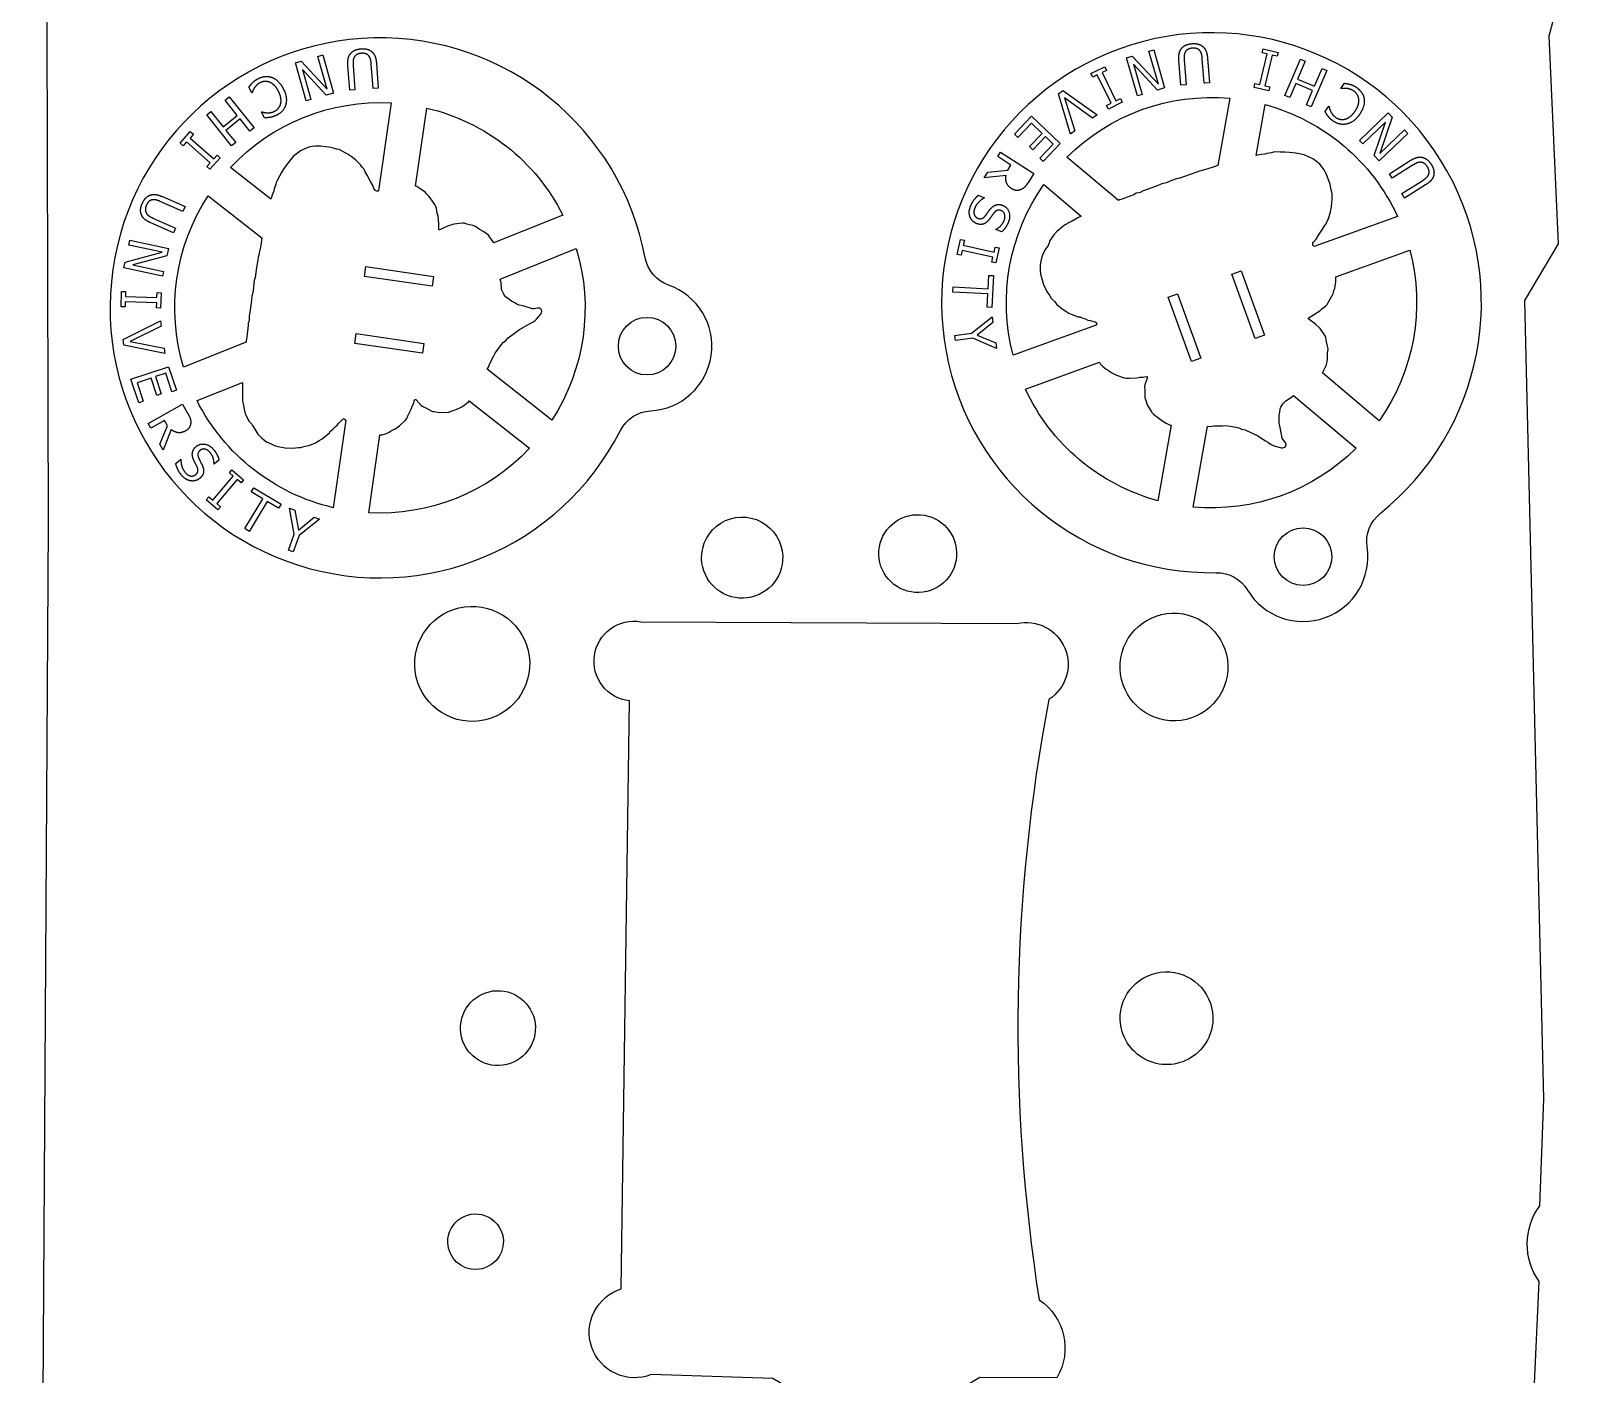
# Model space of a CAD drawing. Header units: millimetres. Extents: x 0 to 86, y 0 to 264.
# Drawn here: x 0 to 85.7, y 99.4 to 174 of the extents above; entities that cross this region are included whole.
import ezdxf

# ---------------------------------------------------------------- set-up
doc = ezdxf.new("R2010")
doc.units = ezdxf.units.MM
doc.layers.add('SCRAP_OUTLINE', color=8, linetype='Continuous')

msp = doc.modelspace()

# ---------------------------------------------------------------- linework, layer by layer
for points in [[(34.444, 152.867, 0.821365), (35.446, 159.858, -0.267689), (34.144, 161.374, 6.023346), (32.769, 151.778, -0.267689)], [(67.627, 142.911, 0.821365), (74.271, 145.309, -0.267689), (74.997, 147.17, 6.023346), (65.879, 143.88, -0.267689)], [(19.327, 165.094), (19.297, 165.08), (19.222, 165.069), (19.177, 165.082), (19.126, 165.122), (19.09, 165.176), (19.015, 165.381), (18.878, 165.605), (18.697, 165.961), (18.578, 166.142), (18.531, 166.268), (18.505, 166.313), (18.393, 166.425), (18.342, 166.514), (18.158, 166.702), (18.06, 166.795), (17.852, 166.967), (17.628, 167.117), (17.511, 167.184), (17.21, 167.348), (17.13, 167.38), (16.982, 167.406), (16.813, 167.47), (16.683, 167.498), (16.116, 167.574), (15.829, 167.576), (15.637, 167.556), (15.444, 167.516), (15.226, 167.421), (14.997, 167.308), (14.572, 167), (14.275, 166.631), (14.065, 166.329), (13.941, 166.117), (13.825, 165.899), (13.667, 165.634), (13.64, 165.554), (13.615, 165.437), (13.533, 165.202), (13.515, 165.081), (13.437, 164.908), (13.348, 164.62), (11.093, 166.392, -0.221398), (20.026, 169.973)], [(25.738, 162.206), (25.474, 162.576), (25.435, 162.622), (25.315, 162.727), (25.184, 162.813), (24.909, 162.967), (24.717, 163.102), (24.562, 163.157), (24.23, 163.24), (24.095, 163.286), (23.992, 163.303), (23.512, 163.244), (23.167, 163.131), (22.922, 163.025), (22.761, 162.939), (22.718, 162.928), (22.699, 162.931), (22.677, 162.952), (22.67, 162.994), (22.668, 163.277), (22.637, 163.692), (22.591, 163.842), (22.548, 164.115), (22.506, 164.224), (22.446, 164.327), (22.197, 164.705), (22.124, 164.802), (22.009, 164.901), (21.911, 165.02), (21.626, 165.23), (21.456, 165.329), (21.385, 165.358), (22.006, 169.689, -0.221398), (29.573, 163.743)], [(57.585, 166.965, -0.221398), (66.637, 170.232), (65.97, 166.507), (65.712, 166.408), (65.48, 166.33), (65.164, 166.248), (65.041, 166.204), (64.929, 166.18), (64.799, 166.12), (64.371, 165.989), (63.855, 165.803), (63.677, 165.756), (63.352, 165.639), (63.128, 165.542), (62.851, 165.471), (62.513, 165.329), (61.997, 165.143), (61.818, 165.098), (61.653, 164.998), (61.587, 164.975), (61.428, 164.953), (61.295, 164.871), (60.894, 164.726), (60.707, 164.644), (60.512, 164.586), (60.445, 164.552)], [(71.325, 162), (71.299, 162.02), (71.254, 162.081), (71.244, 162.127), (71.256, 162.19), (71.287, 162.247), (71.433, 162.41), (71.566, 162.636), (71.796, 162.963), (71.9, 163.153), (71.989, 163.253), (72.016, 163.298), (72.063, 163.45), (72.117, 163.536), (72.197, 163.786), (72.233, 163.917), (72.287, 164.181), (72.315, 164.45), (72.319, 164.585), (72.322, 164.927), (72.313, 165.013), (72.266, 165.156), (72.243, 165.335), (72.207, 165.462), (72.008, 165.999), (71.875, 166.253), (71.767, 166.414), (71.641, 166.565), (71.455, 166.713), (71.248, 166.863), (70.777, 167.093), (70.311, 167.182), (69.946, 167.225), (69.701, 167.235), (69.454, 167.236), (69.146, 167.251), (69.062, 167.237), (68.947, 167.204), (68.701, 167.166), (68.586, 167.125), (68.396, 167.112), (68.1, 167.056), (68.606, 169.879, -0.221398), (75.962, 163.673)], [(58.379, 163.678), (58.184, 163.584), (57.831, 163.392), (57.702, 163.33), (57.598, 163.26), (57.449, 163.192), (57.337, 163.085), (57.029, 162.831), (56.865, 162.656), (56.636, 162.338), (56.571, 162.14), (56.535, 162.063), (56.395, 161.86), (56.24, 161.575), (56.2, 161.455), (56.153, 161.274), (56.091, 160.96), (56.105, 160.664), (56.124, 160.461), (56.165, 160.274), (56.287, 159.886), (56.472, 159.499), (56.633, 159.254), (56.703, 159.128), (56.885, 158.935), (57.019, 158.773), (57.13, 158.677), (57.321, 158.533), (57.521, 158.398), (57.683, 158.302), (58.189, 158.087), (58.228, 158.093), (58.297, 158.086), (58.465, 158.016), (58.619, 157.974), (58.755, 157.913), (58.884, 157.888), (59.014, 157.842), (59.148, 157.812), (59.21, 157.783), (59.239, 157.748), (59.243, 157.733), (59.219, 157.631), (54.598, 155.963, -0.221398), (56.295, 165.436)], [(8.492, 155.293, -0.221398), (9.857, 164.819), (12.833, 162.481), (12.799, 162.207), (12.759, 161.966), (12.683, 161.648), (12.665, 161.519), (12.633, 161.409), (12.625, 161.266), (12.539, 160.826), (12.461, 160.283), (12.42, 160.104), (12.371, 159.762), (12.35, 159.519), (12.283, 159.241), (12.25, 158.876), (12.172, 158.333), (12.128, 158.154), (12.138, 157.961), (12.128, 157.892), (12.073, 157.741), (12.082, 157.586), (12.022, 157.163), (12.007, 156.96), (11.967, 156.76), (11.965, 156.685)], [(30.318, 161.887, -0.221398), (28.952, 152.36), (25.367, 155.177), (25.439, 155.302), (25.511, 155.497), (25.731, 155.917), (25.799, 156.071), (25.949, 156.286), (26.155, 156.548), (26.257, 156.661), (26.392, 156.769), (26.524, 156.929), (27.153, 157.389), (27.593, 157.634), (27.712, 157.711), (27.913, 157.818), (28.024, 157.896), (28.102, 157.965), (28.352, 158.247), (28.384, 158.313), (28.395, 158.406), (28.38, 158.473), (28.359, 158.512), (28.328, 158.543), (28.287, 158.565), (28.238, 158.574), (28.162, 158.573), (27.966, 158.537), (27.888, 158.533), (27.416, 158.676), (27.065, 158.766), (26.909, 158.865), (26.706, 158.96), (26.551, 159.088), (26.401, 159.19), (26.34, 159.261), (26.281, 159.357), (26.23, 159.459), (26.181, 159.582), (26.157, 159.674), (26.133, 159.987), (26.092, 160.193)], [(71.785, 154.983), (71.989, 155.39), (72.011, 155.446), (72.047, 155.601), (72.062, 155.757), (72.068, 156.072), (72.098, 156.306), (72.073, 156.469), (71.991, 156.801), (71.967, 156.941), (71.934, 157.039), (71.657, 157.437), (71.395, 157.687), (71.187, 157.854), (71.035, 157.956), (71.005, 157.988), (70.999, 158.007), (71.007, 158.036), (71.041, 158.062), (71.29, 158.197), (71.642, 158.419), (71.753, 158.53), (71.974, 158.696), (72.05, 158.784), (72.113, 158.885), (72.33, 159.283), (72.381, 159.393), (72.415, 159.541), (72.474, 159.683), (72.526, 160.033), (72.533, 160.23), (72.525, 160.307), (76.641, 161.792, -0.221398), (74.944, 152.319)], [(59.394, 155.568), (59.459, 155.455), (59.586, 155.332), (59.772, 155.186), (59.839, 155.141), (59.951, 155.082), (60.051, 154.998), (60.146, 154.94), (60.346, 154.853), (60.775, 154.697), (60.89, 154.677), (61.056, 154.694), (61.465, 154.7), (61.64, 154.732), (61.829, 154.74), (62.003, 154.778), (62.024, 154.773), (62.041, 154.759), (62.053, 154.729), (62.05, 154.694), (61.911, 154.308), (61.897, 154.197), (61.906, 154.025), (61.907, 153.637), (61.915, 153.595), (61.956, 153.505), (62.005, 153.326), (62.047, 153.212), (62.277, 152.819), (62.306, 152.784), (62.402, 152.687), (62.63, 152.492), (62.906, 152.288), (63.102, 152.176), (63.319, 152.082), (63.384, 152.067), (62.633, 147.876, -0.221398), (55.277, 154.082)], [(11.767, 154.451), (11.758, 154.234), (11.762, 153.832), (11.756, 153.689), (11.769, 153.564), (11.76, 153.402), (11.801, 153.252), (11.881, 152.861), (11.958, 152.634), (12.131, 152.283), (12.276, 152.132), (12.327, 152.064), (12.441, 151.846), (12.619, 151.575), (12.707, 151.483), (12.845, 151.357), (13.092, 151.155), (13.36, 151.028), (13.549, 150.95), (13.733, 150.898), (14.133, 150.824), (14.562, 150.805), (14.853, 150.833), (14.997, 150.835), (15.254, 150.905), (15.459, 150.947), (15.596, 151), (15.813, 151.101), (16.026, 151.214), (16.187, 151.313), (16.614, 151.658), (16.627, 151.696), (16.666, 151.753), (16.807, 151.869), (16.916, 151.984), (17.034, 152.076), (17.117, 152.179), (17.218, 152.272), (17.308, 152.376), (17.362, 152.417), (17.406, 152.425), (17.422, 152.422), (17.501, 152.354), (16.804, 147.491, -0.221398), (9.236, 153.436)], [(19.405, 151.539), (19.535, 151.544), (19.703, 151.598), (19.919, 151.694), (19.99, 151.732), (20.094, 151.803), (20.215, 151.852), (20.312, 151.908), (20.482, 152.044), (20.822, 152.35), (20.893, 152.442), (20.956, 152.597), (21.143, 152.96), (21.197, 153.13), (21.278, 153.301), (21.327, 153.472), (21.34, 153.488), (21.361, 153.497), (21.393, 153.493), (21.423, 153.474), (21.698, 153.171), (21.79, 153.106), (21.945, 153.033), (22.289, 152.852), (22.33, 152.84), (22.428, 152.833), (22.609, 152.793), (22.73, 152.775), (23.184, 152.794), (23.229, 152.804), (23.36, 152.843), (23.64, 152.953), (23.949, 153.1), (24.14, 153.221), (24.325, 153.369), (24.368, 153.419), (27.717, 150.788, -0.221398), (18.784, 147.207)], [(73.654, 150.79, -0.221398), (64.601, 147.523), (65.405, 152.011), (65.549, 152.005), (65.755, 152.034), (66.23, 152.037), (66.397, 152.049), (66.657, 152.018), (66.985, 151.959), (67.133, 151.922), (67.292, 151.853), (67.496, 151.812), (68.196, 151.473), (68.619, 151.199), (68.743, 151.13), (68.933, 151.003), (69.053, 150.942), (69.151, 150.905), (69.517, 150.817), (69.59, 150.819), (69.677, 150.853), (69.73, 150.898), (69.754, 150.935), (69.767, 150.977), (69.767, 151.023), (69.753, 151.071), (69.716, 151.138), (69.592, 151.293), (69.552, 151.36), (69.456, 151.845), (69.372, 152.197), (69.385, 152.381), (69.374, 152.605), (69.415, 152.802), (69.434, 152.981), (69.468, 153.069), (69.525, 153.166), (69.591, 153.259), (69.677, 153.36), (69.746, 153.424), (70.012, 153.593), (70.175, 153.726)]]:
    msp.add_lwpolyline(points, format="xyb", close=True)
for points in [[(15.309, 170.09), (14.706, 172.206), (15.022, 172.295), (16.478, 170.738), (15.958, 172.562), (16.22, 172.637), (16.823, 170.521), (16.423, 170.407), (15.094, 171.84), (15.571, 170.165)], [(61.501, 170.369), (60.894, 172.484), (61.209, 172.574), (62.668, 171.02), (62.145, 172.843), (62.407, 172.918), (63.014, 170.804), (62.615, 170.689), (61.282, 172.119), (61.763, 170.444)], [(68.435, 172.759), (68.487, 172.977), (69.316, 172.783), (69.265, 172.564), (68.993, 172.628), (68.593, 170.923), (68.866, 170.86), (68.814, 170.641), (67.985, 170.835), (68.036, 171.054), (68.308, 170.99), (68.708, 172.695)], [(69.696, 170.385), (70.565, 172.406), (70.834, 172.291), (70.409, 171.301), (71.339, 170.901), (71.764, 171.891), (72.033, 171.775), (71.164, 169.754), (70.895, 169.869), (71.236, 170.662), (70.306, 171.062), (69.965, 170.269)], [(59.021, 171.41), (58.922, 171.612), (59.688, 171.986), (59.786, 171.784), (59.535, 171.662), (60.304, 170.089), (60.555, 170.212), (60.654, 170.01), (59.888, 169.636), (59.789, 169.837), (60.041, 169.96), (59.272, 171.533)], [(58.019, 168.417), (57.778, 168.244), (57.109, 170.472), (57.365, 170.656), (59.264, 169.312), (59.01, 169.129), (57.448, 170.257)], [(11.158, 167.592), (9.782, 169.308), (10.01, 169.491), (10.684, 168.651), (11.473, 169.285), (10.8, 170.125), (11.028, 170.308), (12.404, 168.592), (12.176, 168.409), (11.636, 169.082), (10.846, 168.448), (11.386, 167.775)], [(54.673, 168.237), (55.621, 169.235), (57.217, 167.72), (56.269, 166.722), (56.08, 166.901), (56.826, 167.687), (56.389, 168.102), (55.693, 167.369), (55.505, 167.548), (56.201, 168.281), (55.609, 168.843), (54.862, 168.057)], [(73.85, 167.893), (75.436, 169.418), (75.663, 169.182), (74.971, 167.165), (76.338, 168.481), (76.527, 168.284), (74.942, 166.758), (74.654, 167.058), (75.295, 168.904), (74.04, 167.696)], [(8.47, 167.593), (8.301, 167.741), (8.863, 168.382), (9.032, 168.234), (8.847, 168.024), (10.165, 166.871), (10.349, 167.081), (10.518, 166.933), (9.957, 166.292), (9.788, 166.44), (9.972, 166.651), (8.655, 167.804)], [(7.325, 160.348), (5.172, 160.805), (5.241, 161.126), (7.298, 161.684), (5.443, 162.078), (5.499, 162.345), (7.651, 161.888), (7.565, 161.482), (5.677, 160.977), (7.381, 160.615)], [(51.702, 161.511), (51.483, 161.559), (51.667, 162.391), (51.886, 162.343), (51.826, 162.069), (53.535, 161.692), (53.596, 161.966), (53.815, 161.917), (53.632, 161.085), (53.412, 161.134), (53.472, 161.407), (51.763, 161.784)], [(22.299, 159.797), (18.536, 160.337), (18.614, 160.88), (22.377, 160.341)], [(51.248, 159.462), (51.263, 159.754), (53.201, 159.656), (53.238, 160.393), (53.498, 160.38), (53.408, 158.614), (53.148, 158.627), (53.186, 159.364)], [(68.044, 156.889), (66.754, 160.465), (67.27, 160.651), (68.561, 157.075)], [(5.241, 158.647), (5.016, 158.655), (5.046, 159.507), (5.27, 159.499), (5.261, 159.219), (7.01, 159.16), (7.02, 159.439), (7.244, 159.432), (7.215, 158.58), (6.991, 158.588), (7, 158.867), (5.251, 158.927)], [(64.507, 155.612), (63.217, 159.188), (63.733, 159.374), (65.023, 155.799)], [(7.414, 156.358), (7.453, 156.063), (5.172, 156.519), (5.129, 156.832), (7.208, 157.877), (7.25, 157.566), (5.521, 156.717)], [(53.631, 156.642), (53.674, 156.335), (52.356, 156.902), (51.392, 156.768), (51.352, 157.058), (52.286, 157.188), (53.429, 158.097), (53.473, 157.776), (52.593, 157.079)], [(21.765, 156.075), (18.002, 156.614), (18.08, 157.157), (21.843, 156.618)], [(6.002, 153.319), (5.566, 154.624), (7.653, 155.322), (8.089, 154.016), (7.842, 153.934), (7.498, 154.962), (6.927, 154.771), (7.247, 153.812), (7, 153.73), (6.68, 154.688), (5.906, 154.43), (6.249, 153.401)], [(10.546, 147.538), (10.401, 147.367), (9.752, 147.92), (9.898, 148.091), (10.111, 147.909), (11.246, 149.242), (11.033, 149.423), (11.179, 149.594), (11.827, 149.042), (11.682, 148.871), (11.469, 149.052), (10.333, 147.72)], [(12.142, 146.176), (11.891, 146.326), (12.887, 147.99), (12.254, 148.369), (12.387, 148.593), (13.905, 147.684), (13.771, 147.461), (13.138, 147.84)], [(15.75, 146.955), (16.042, 146.849), (14.922, 145.952), (14.588, 145.038), (14.313, 145.138), (14.637, 146.024), (14.371, 147.46), (14.675, 147.348), (14.877, 146.244)]]:
    msp.add_lwpolyline(points, close=True)
for points in [[(64.102, 172.364), (64.205, 170.988), (63.913, 170.966), (63.811, 172.335)], [(65.398, 172.454), (65.501, 171.085), (65.209, 171.063), (65.107, 172.432)], [(17.914, 172.079), (18.014, 170.703), (17.723, 170.682), (17.623, 172.051)], [(19.211, 172.167), (19.311, 170.798), (19.019, 170.776), (18.919, 172.145)], [(12.293, 170.543), (12.274, 170.533), (12.114, 170.843)], [(72.835, 170.768), (72.817, 170.78), (73.016, 171.067)], [(71.932, 169.502), (72.133, 169.792), (72.152, 169.779)], [(12.987, 169.151), (12.826, 169.465), (12.846, 169.476)], [(54.205, 165.947), (52.977, 165.805), (53.182, 166.124), (54.294, 166.238), (54.475, 166.52), (53.738, 166.992), (53.895, 167.238), (55.748, 166.052), (55.442, 165.574)], [(76.83, 166.527), (75.662, 165.792), (75.506, 166.039), (76.668, 166.77)], [(77.516, 165.423), (76.354, 164.692), (76.198, 164.939), (77.36, 165.67)], [(7.314, 164.768), (8.571, 164.216), (8.453, 163.949), (7.196, 164.501)], [(52.658, 164.845), (52.999, 164.708), (52.991, 164.689)], [(6.785, 163.581), (8.048, 163.026), (7.93, 162.759), (6.674, 163.311)], [(53.959, 162.806), (53.635, 162.936), (53.642, 162.955)], [(7.804, 151.831), (7.353, 150.679), (7.167, 151.01), (7.589, 152.045), (7.425, 152.338), (6.662, 151.909), (6.518, 152.163), (8.436, 153.242), (8.714, 152.748)], [(8.051, 149.947), (8.332, 150.184), (8.345, 150.168)], [(10.462, 150.139), (10.195, 149.913), (10.181, 149.929)]]:
    msp.add_lwpolyline(points)
for centre in [(34.253, 156.462), (70.711, 144.768)]:
    msp.add_circle(centre, 1.6)
for points in [[(63.97, 173.019), (64.067, 173.13), (64.337, 173.25), (64.54, 173.265)], [(64.54, 173.265), (64.734, 173.28), (65.029, 173.2), (65.138, 173.107)], [(65.138, 173.107), (65.262, 173.001), (65.381, 172.689), (65.398, 172.454)], [(17.623, 172.051), (17.606, 172.28), (17.674, 172.614), (17.784, 172.735)], [(17.784, 172.735), (17.881, 172.845), (18.151, 172.965), (18.354, 172.98)], [(17.976, 172.522), (17.927, 172.434), (17.903, 172.227), (17.914, 172.079)], [(18.372, 172.731), (18.235, 172.721), (18.028, 172.615), (17.976, 172.522)], [(18.354, 172.98), (18.548, 172.994), (18.843, 172.914), (18.952, 172.82)], [(18.792, 172.581), (18.727, 172.666), (18.518, 172.742), (18.372, 172.731)], [(18.919, 172.145), (18.908, 172.298), (18.854, 172.502), (18.792, 172.581)], [(18.952, 172.82), (19.076, 172.715), (19.193, 172.401), (19.211, 172.167)], [(63.811, 172.335), (63.793, 172.564), (63.861, 172.898), (63.97, 173.019)], [(64.163, 172.806), (64.114, 172.719), (64.091, 172.511), (64.102, 172.364)], [(64.559, 173.017), (64.422, 173.006), (64.215, 172.9), (64.163, 172.806)], [(64.979, 172.868), (64.914, 172.952), (64.704, 173.028), (64.559, 173.017)], [(65.107, 172.432), (65.095, 172.585), (65.041, 172.788), (64.979, 172.868)], [(12.636, 171.325), (12.826, 171.423), (13.214, 171.461), (13.397, 171.393)], [(13.397, 171.393), (13.58, 171.327), (13.904, 171.013), (14.032, 170.766)], [(12.114, 170.843), (12.164, 170.907), (12.249, 171.021), (12.317, 171.088)], [(12.42, 170.806), (12.37, 170.728), (12.308, 170.588), (12.293, 170.543)], [(12.317, 171.088), (12.388, 171.161), (12.519, 171.265), (12.636, 171.325)], [(12.749, 171.099), (12.636, 171.04), (12.473, 170.886), (12.42, 170.806)], [(13.276, 171.124), (13.143, 171.178), (12.872, 171.162), (12.749, 171.099)], [(13.761, 170.626), (13.657, 170.827), (13.411, 171.067), (13.276, 171.124)], [(13.892, 169.945), (13.923, 170.087), (13.858, 170.437), (13.761, 170.626)], [(14.032, 170.766), (14.159, 170.52), (14.222, 170.091), (14.172, 169.895)], [(73.127, 170.78), (73.035, 170.787), (72.882, 170.776), (72.835, 170.768)], [(73.016, 171.067), (73.095, 171.053), (73.236, 171.032), (73.327, 171.003)], [(73.539, 170.627), (73.435, 170.699), (73.222, 170.77), (73.127, 170.78)], [(73.327, 171.003), (73.425, 170.975), (73.578, 170.908), (73.686, 170.833)], [(73.809, 170.173), (73.794, 170.316), (73.654, 170.548), (73.539, 170.627)], [(73.686, 170.833), (73.862, 170.711), (74.077, 170.386), (74.104, 170.192)], [(13.563, 169.521), (13.688, 169.585), (13.859, 169.804), (13.892, 169.945)], [(14.172, 169.895), (14.123, 169.703), (13.874, 169.4), (13.676, 169.298)], [(72.152, 169.779), (72.164, 169.727), (72.207, 169.576), (72.251, 169.487)], [(73.597, 169.511), (73.726, 169.697), (73.822, 170.027), (73.809, 170.173)], [(74.104, 170.192), (74.131, 170), (74.006, 169.566), (73.848, 169.337)], [(12.846, 169.476), (12.897, 169.462), (13.051, 169.429), (13.151, 169.426)], [(13.306, 169.171), (13.232, 169.159), (13.07, 169.15), (12.987, 169.151)], [(13.151, 169.426), (13.246, 169.423), (13.449, 169.462), (13.563, 169.521)], [(13.676, 169.298), (13.578, 169.247), (13.391, 169.187), (13.306, 169.171)], [(72.099, 169.23), (72.054, 169.289), (71.97, 169.428), (71.932, 169.502)], [(72.385, 168.963), (72.294, 169.026), (72.152, 169.163), (72.099, 169.23)], [(72.251, 169.487), (72.294, 169.401), (72.423, 169.24), (72.528, 169.167)], [(73.145, 168.805), (72.952, 168.758), (72.568, 168.836), (72.385, 168.963)], [(72.528, 169.167), (72.644, 169.087), (72.917, 169.039), (73.057, 169.076)], [(73.057, 169.076), (73.198, 169.116), (73.476, 169.337), (73.597, 169.511)], [(73.848, 169.337), (73.691, 169.11), (73.341, 168.853), (73.145, 168.805)], [(76.668, 166.77), (76.863, 166.893), (77.19, 166.989), (77.347, 166.949)], [(77.25, 166.679), (77.149, 166.681), (76.955, 166.605), (76.83, 166.527)], [(77.621, 166.428), (77.547, 166.544), (77.357, 166.677), (77.25, 166.679)], [(77.347, 166.949), (77.491, 166.915), (77.724, 166.733), (77.832, 166.561)], [(77.686, 165.987), (77.73, 166.084), (77.698, 166.304), (77.621, 166.428)], [(77.832, 166.561), (77.935, 166.397), (78.003, 166.098), (77.971, 165.958)], [(54.503, 165.215), (54.3, 165.345), (54.158, 165.728), (54.205, 165.947)], [(55.442, 165.574), (55.34, 165.415), (55.168, 165.223), (55.043, 165.165)], [(77.36, 165.67), (77.49, 165.752), (77.644, 165.895), (77.686, 165.987)], [(77.971, 165.958), (77.936, 165.799), (77.715, 165.548), (77.516, 165.423)], [(6.194, 164.391), (6.272, 164.569), (6.481, 164.793), (6.615, 164.845)], [(6.752, 164.593), (6.646, 164.574), (6.481, 164.425), (6.423, 164.291)], [(6.615, 164.845), (6.766, 164.905), (7.098, 164.863), (7.314, 164.768)], [(7.196, 164.501), (7.056, 164.562), (6.851, 164.609), (6.752, 164.593)], [(52.231, 164.238), (52.32, 164.46), (52.537, 164.734), (52.658, 164.845)], [(52.991, 164.689), (52.812, 164.605), (52.537, 164.321), (52.474, 164.164)], [(55.043, 165.165), (54.917, 165.108), (54.648, 165.122), (54.503, 165.215)], [(6.144, 163.773), (6.092, 163.911), (6.112, 164.205), (6.194, 164.391)], [(6.674, 163.311), (6.463, 163.403), (6.2, 163.62), (6.144, 163.773)], [(6.423, 164.291), (6.367, 164.165), (6.365, 163.933), (6.423, 163.843)], [(6.423, 163.843), (6.477, 163.759), (6.649, 163.641), (6.785, 163.581)], [(52.204, 163.631), (52.153, 163.764), (52.157, 164.051), (52.231, 164.238)], [(52.563, 163.272), (52.442, 163.32), (52.25, 163.511), (52.204, 163.631)], [(52.474, 164.164), (52.384, 163.939), (52.479, 163.634), (52.633, 163.572)], [(52.633, 163.572), (52.756, 163.523), (52.956, 163.583), (53.047, 163.699)], [(53.047, 163.699), (53.111, 163.782), (53.21, 163.925), (53.287, 164.031)], [(53.515, 163.847), (53.458, 163.771), (53.298, 163.544), (53.24, 163.472)], [(53.287, 164.031), (53.358, 164.125), (53.509, 164.259), (53.603, 164.296)], [(53.94, 163.987), (53.811, 164.038), (53.602, 163.963), (53.515, 163.847)], [(53.603, 164.296), (53.696, 164.332), (53.906, 164.329), (54.025, 164.281)], [(54.092, 163.436), (54.167, 163.625), (54.084, 163.929), (53.94, 163.987)], [(54.025, 164.281), (54.273, 164.182), (54.454, 163.66), (54.334, 163.36)], [(53.24, 163.472), (53.092, 163.287), (52.754, 163.196), (52.563, 163.272)], [(53.642, 162.955), (53.771, 163.017), (54.025, 163.269), (54.092, 163.436)], [(54.334, 163.36), (54.266, 163.188), (54.076, 162.911), (53.959, 162.806)], [(8.714, 152.748), (8.806, 152.583), (8.896, 152.341), (8.887, 152.203)], [(8.59, 151.749), (8.38, 151.631), (7.975, 151.686), (7.804, 151.831)], [(8.887, 152.203), (8.879, 152.065), (8.741, 151.834), (8.59, 151.749)], [(8.979, 150.524), (8.991, 150.623), (9.092, 150.806), (9.19, 150.889)], [(9.19, 150.889), (9.394, 151.062), (9.94, 150.977), (10.148, 150.73)], [(8.386, 149.285), (8.232, 149.468), (8.092, 149.788), (8.051, 149.947)], [(8.345, 150.168), (8.335, 149.97), (8.457, 149.595), (8.566, 149.465)], [(9.065, 150.12), (9.014, 150.227), (8.968, 150.423), (8.979, 150.524)], [(9.245, 149.752), (9.202, 149.848), (9.122, 150.003), (9.065, 150.12)], [(9.41, 150.676), (9.304, 150.586), (9.273, 150.366), (9.334, 150.236)], [(9.334, 150.236), (9.375, 150.149), (9.5, 149.902), (9.537, 149.816)], [(9.968, 150.552), (9.837, 150.707), (9.529, 150.776), (9.41, 150.676)], [(10.181, 149.929), (10.187, 150.072), (10.084, 150.414), (9.968, 150.552)], [(10.148, 150.73), (10.268, 150.589), (10.424, 150.291), (10.462, 150.139)], [(8.909, 148.976), (8.768, 148.994), (8.516, 149.132), (8.386, 149.285)], [(8.566, 149.465), (8.722, 149.28), (9.036, 149.221), (9.163, 149.328)], [(9.395, 149.125), (9.296, 149.041), (9.037, 148.96), (8.909, 148.976)], [(9.163, 149.328), (9.264, 149.413), (9.305, 149.618), (9.245, 149.752)], [(9.537, 149.816), (9.63, 149.599), (9.552, 149.257), (9.395, 149.125)]]:
    msp.add_open_spline(points, degree=2)
at = {"layer": 'SCRAP_OUTLINE'}
for points in [[(0.654, 264.078), (0.963, 146.544), (0.454, 61.82), (0.329, 44.801), (0.203, 29.917), (0.268, 9.014, 0.1392), (1.028, 0.602), (50.462, 0.602), (80.101, 0.637, 0.545651), (82.923, 0.92, -0.019456), (83.837, 104.502, -0.324727), (83.86, 108.707), (84.085, 114.65), (83.029, 158.995), (84.912, 162.155), (84.395, 173.698, 0.137235), (84.432, 181.673), (84.336, 200.916, 0.156652), (84.438, 207.433), (85.666, 262.821), (63.278, 262.99, -0.035407), (30.853, 263.652, -0.063461)], [(37.283, 144.643, -1), (41.787, 144.788, -1)], [(47.131, 144.871, -1), (51.454, 145.01, -1)], [(21.337, 138.711, -1), (27.726, 138.917, -1)], [(60.54, 138.544, -1), (66.526, 138.736, -1)], [(57.024, 99.16), (52.745, 99.176, -0.081432), (49.563, 97.798, -0.389542), (51.683, 95.635, -1), (47.208, 95.491, -0.29824), (48.484, 97.585, -0.17812), (41.244, 99.116), (34.484, 99.337, -0.426304), (31.175, 100.846, -0.426304), (32.819, 104.091), (33.271, 136.753, -0.422179), (31.321, 139.275, -0.422179), (33.894, 141.155), (54.804, 141.056, -0.840304), (56.579, 136.833, 0.086065), (56.04, 103.49, -0.400693)], [(60.547, 119.046, -1), (65.697, 119.212, -1)], [(23.884, 118.514, -1), (28.042, 118.648, -1)], [(23.177, 106.664, -1), (26.264, 106.763, -1)]]:
    msp.add_lwpolyline(points, format="xyb", close=True, dxfattribs=at)

doc.saveas('drawing.dxf')
